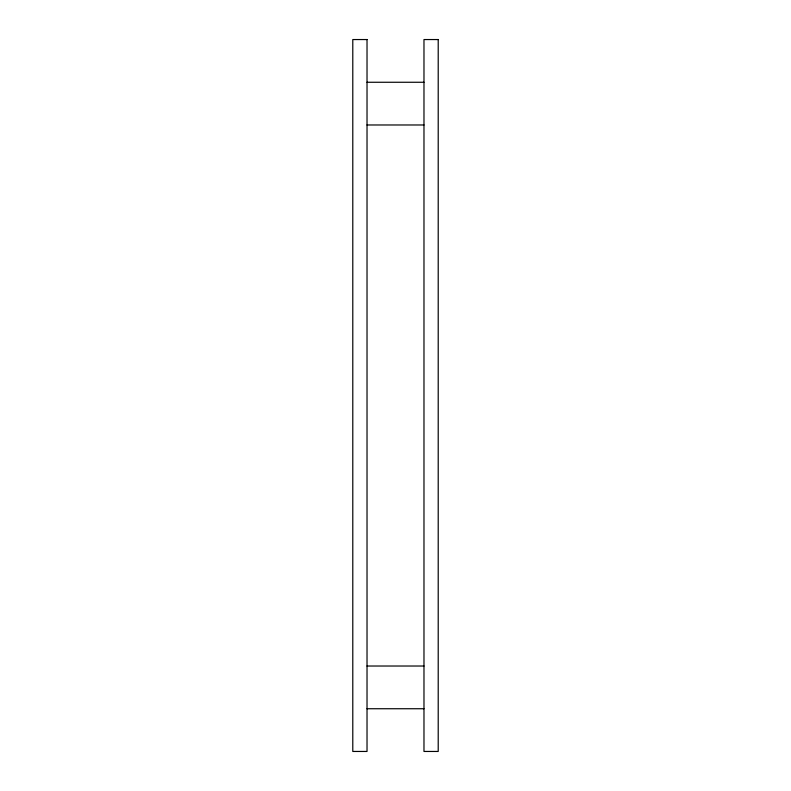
<?xml version="1.0" encoding="UTF-8"?>
<svg xmlns="http://www.w3.org/2000/svg" width="791" height="791" viewBox="0 0 791 791"><rect width="100%" height="100%" fill="white"/><g stroke="black" fill="none" stroke-linecap="round" stroke-linejoin="round"><path stroke-width="1.19" d="M367.024 82.264L423.976 82.264M367.024 124.978L423.976 124.978M367.024 666.022L423.976 666.022M367.024 708.736L423.976 708.736M367.024 39.55L352.786 39.55L352.786 751.45L367.024 751.45L367.024 39.55M438.214 39.55L423.976 39.55L423.976 751.45L438.214 751.45L438.214 39.55"/></g></svg>
